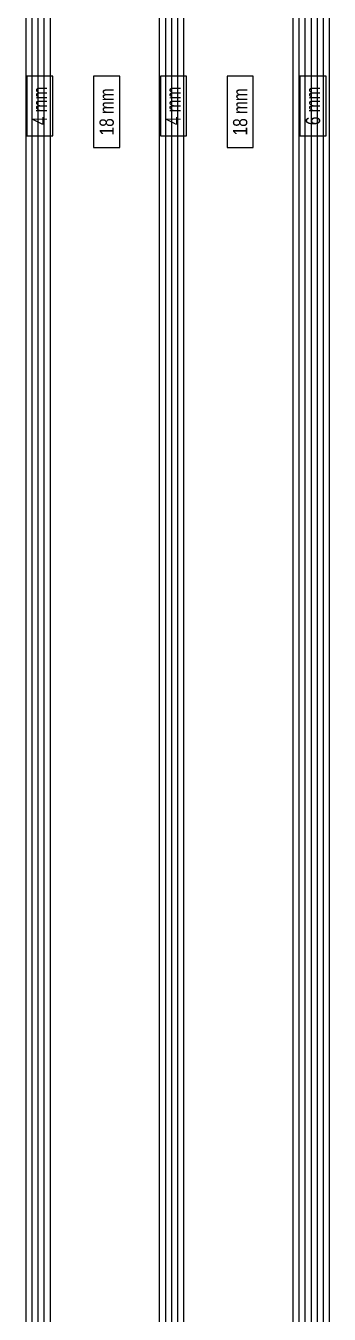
# Model space of a CAD drawing. Header units: millimetres. Extents: x -83618 to -12593, y -3271 to 55593.
# Drawn here: x -16172.7 to -16122.7, y -2472.6 to -2260.2 of the extents above; entities that cross this region are included whole.
import ezdxf
from ezdxf.enums import TextEntityAlignment as Align

# ---------------------------------------------------------------- set-up
doc = ezdxf.new("R2010")
doc.units = ezdxf.units.MM
doc.styles.add('ORGADATA', font='arial.ttf', dxfattribs={"oblique": 1})

msp = doc.modelspace()

# ---------------------------------------------------------------- linework, layer by layer
at = {"color": 4, "linetype": 'Continuous'}
for p, q in [((-16172.72162, -1977.99799), (-16172.72162, -2531.99799)), ((-16171.72162, -1977.99799), (-16171.72162, -2531.99799)), ((-16170.72162, -1977.99799), (-16170.72162, -2531.99799)), ((-16169.72162, -1977.99799), (-16169.72162, -2531.99799)), ((-16168.72162, -1977.99799), (-16168.72162, -2531.99799)), ((-16150.72162, -1977.99799), (-16150.72162, -2531.99799)), ((-16149.72162, -1977.99799), (-16149.72162, -2531.99799)), ((-16148.72162, -1977.99799), (-16148.72162, -2531.99799)), ((-16147.72162, -1977.99799), (-16147.72162, -2531.99799)), ((-16146.72162, -1977.99799), (-16146.72162, -2531.99799)), ((-16128.72162, -1977.99799), (-16128.72162, -2531.99799)), ((-16127.72162, -1977.99799), (-16127.72162, -2531.99799)), ((-16126.72162, -1977.99799), (-16126.72162, -2531.99799)), ((-16125.72162, -1977.99799), (-16125.72162, -2531.99799)), ((-16124.72162, -1977.99799), (-16124.72162, -2531.99799)), ((-16123.72162, -1977.99799), (-16123.72162, -2531.99799)), ((-16122.72162, -1977.99799), (-16122.72162, -2531.99799))]:
    msp.add_line(p, q, dxfattribs=at)
at = {"color": 3, "linetype": 'Continuous'}
for p, q in [((-16168.25125, -2268.49799), (-16172.54384, -2268.49799)), ((-16172.54384, -2268.49799), (-16172.54384, -2278.32449)), ((-16168.25125, -2278.32449), (-16168.25125, -2268.49799)), ((-16157.25125, -2268.49799), (-16161.54384, -2268.49799)), ((-16161.54384, -2268.49799), (-16161.54384, -2280.28594)), ((-16157.25125, -2280.28594), (-16157.25125, -2268.49799)), ((-16146.25125, -2268.49799), (-16150.54384, -2268.49799)), ((-16150.54384, -2268.49799), (-16150.54384, -2278.32449)), ((-16146.25125, -2278.32449), (-16146.25125, -2268.49799)), ((-16135.25125, -2268.49799), (-16139.54384, -2268.49799)), ((-16139.54384, -2268.49799), (-16139.54384, -2280.28594)), ((-16135.25125, -2280.28594), (-16135.25125, -2268.49799)), ((-16123.25125, -2268.49799), (-16127.54384, -2268.49799)), ((-16127.54384, -2268.49799), (-16127.54384, -2278.32449)), ((-16123.25125, -2278.32449), (-16123.25125, -2268.49799)), ((-16172.54384, -2278.32449), (-16168.25125, -2278.32449)), ((-16150.54384, -2278.32449), (-16146.25125, -2278.32449)), ((-16127.54384, -2278.32449), (-16123.25125, -2278.32449)), ((-16161.54384, -2280.28594), (-16157.25125, -2280.28594)), ((-16139.54384, -2280.28594), (-16135.25125, -2280.28594))]:
    msp.add_line(p, q, dxfattribs=at)

# ---------------------------------------------------------------- texts
at = {"color": 3, "style": 'ORGADATA', "width": 0.772222}
for s, p in [('4 mm', (-16169.22162, -2273.41124)), ('4 mm', (-16147.22162, -2273.41124)), ('6 mm', (-16124.22162, -2273.41124)), ('18 mm', (-16158.22162, -2274.39197)), ('18 mm', (-16136.22162, -2274.39197))]:
    msp.add_text(s, height=2.351852, rotation=90, dxfattribs=at).set_placement(p, align=Align.CENTER)

doc.saveas('drawing.dxf')
